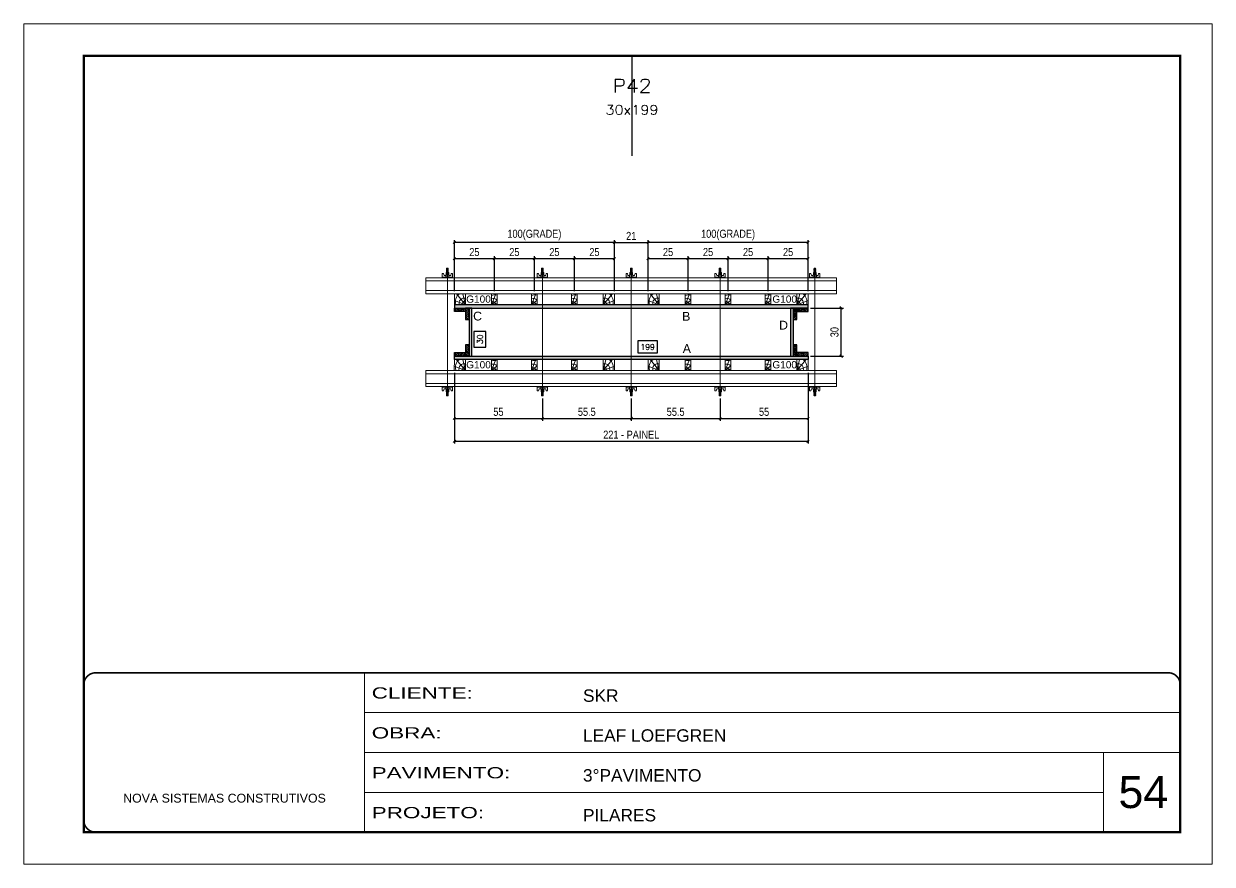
# Model space of a CAD drawing. Extents: x 14400 to 27878, y -21631 to 6985.
# Drawn here: x 15998 to 17483, y -8997 to -7947 of the extents above; entities that cross this region are included whole.
import ezdxf
from ezdxf.enums import TextEntityAlignment as Align

# ---------------------------------------------------------------- set-up
doc = ezdxf.new("R2010")
doc.units = 0
for name, pattern in [('CONTINUO', [0]), ('DASHED', [0.75, 0.5, -0.25]), ('HIDDEN', [0.375, 0.25, -0.125])]:
    doc.linetypes.add(name, pattern=pattern)
for name, color, linetype, lineweight in [('CARIMBO', 255, 'Continuous', 9), ('Folhas', 255, 'Continuous', 9), ('Hachura', 251, 'Continuous', 9), ('Madeira', 126, 'Continuous', 18), ('Perfil Metálico', 224, 'Continuous', 18), ('SARRAFO DE PRESSAO', 251, 'DASHED', 9), ('Texto Seção', 7, 'Continuous', 15)]:
    doc.layers.add(name, color=color, linetype=linetype, lineweight=lineweight)
for name, color, linetype in [('CHAPA', 1, 'Continuous'), ('COTA', 241, 'Continuous'), ('SARRAFO', 251, 'Continuous'), ('Texto de Titulo', 7, 'Continuous'), ('Texto Qtd Sarr', 242, 'Continuous'), ('TEXTO_GERAL', 7, 'Continuous')]:
    doc.layers.add(name, color=color, linetype=linetype)
doc.styles.add('ARIAL', font='arial.ttf')
doc.styles.add('COTA TECNICA 2X', font='techl___.ttf', dxfattribs={"height": 10})
doc.styles.add('ROMANS', font='romans.shx')
doc.styles.add('SANSSERIF', font='sas_____.pfb')
doc.styles.add('Tecnologia', font='')
doc.styles.get('Tecnologia').set_extended_font_data('Forgotten Futurist')
doc.dimstyles.new('SECAO PILAR', dxfattribs={"dimtxt": 10, "dimasz": 3, "dimexe": 3, "dimexo": 3, "dimgap": 3, "dimtad": 1, "dimdec": 1, "dimlfac": 0.5, "dimzin": 12, "dimdsep": 46, "dimtxsty": 'COTA TECNICA 2X', "dimblk1": 'OBLIQUE', "dimblk2": 'OBLIQUE', "dimsah": 1, "dimcen": 0.9, "dimclrd": 256, "dimclre": 256, "dimclrt": 256, "dimadec": 1, "dimazin": 3, "dimtfac": 1, "dimtdec": 1, "dimtmove": 0, "dimatfit": 3, "dimfxl": 1, "dimtolj": 1, "dimtzin": 12, "dimarcsym": 0})
doc.dimstyles.new('SECÇÃO 2', dxfattribs={"dimtxt": 7, "dimasz": 6, "dimexe": 0.18, "dimexo": 2, "dimgap": -4, "dimtad": 3, "dimdec": 1, "dimlfac": 0.5, "dimzin": 12, "dimdsep": 46, "dimtxsty": 'ROMANS', "dimblk": 'ARCHTICK', "dimcen": 0.09, "dimse1": 1, "dimse2": 1, "dimsd1": 1, "dimsd2": 1, "dimclrd": 180, "dimclre": 5, "dimclrt": 1, "dimadec": 0, "dimazin": 3, "dimtfac": 1, "dimtdec": 1, "dimtofl": 0, "dimtmove": 0, "dimatfit": 3, "dimldrblk": 'ARCHTICK', "dimfxl": 1, "dimtolj": 1, "dimtzin": 0, "dimarcsym": 0})

# ---------------------------------------------------------------- blocks, each defined once
blk = doc.blocks.new('9999999999')
at = {"color": 30, "linetype": 'CONTINUO'}
for p, q in [((98564.6, 34230.2), (98564.6, 34429.4)), ((98564.6, 34379.6), (99584, 34379.6)), ((98564.6, 34329.8), (99488, 34329.8)), ((99584, 34329.8), (99488, 34329.8)), ((99488, 34329.8), (99488, 34230.2)), ((98564.6, 34280), (99488, 34280))]:
    blk.add_line(p, q, dxfattribs=at)
at = {"color": 30, "linetype": 'CONTINUO', "const_width": 2}
blk.add_lwpolyline([(99584, 34230.2), (99584, 34414.4, 0.414214), (99569, 34429.4), (98229, 34429.4, 0.414214), (98214, 34414.4), (98214, 34245.2, 0.414214), (98229, 34230.2), (99584, 34230.2)], format="xyb", dxfattribs=at)
at = {"layer": 'Folhas'}
blk.add_lwpolyline([(98139, 34190.2), (99624, 34190.2), (99624, 35240.2), (98139, 35240.2)], close=True, dxfattribs=at)
at = {"layer": 'Folhas', "color": 30, "const_width": 3}
blk.add_lwpolyline([(98214, 34230.2), (99584, 34230.2), (99584, 35200.2), (98214, 35200.2)], close=True, dxfattribs=at)
at = {"color": 7, "linetype": 'Continuous', "ltscale": 5, "style": 'ARIAL'}
for s, height, p in [('SKR', 15.48, (98837.7, 34393.1)), ('LEAF LOEFGREN', 15.483, (98837.7, 34343.3)), ('3°PAVIMENTO', 15.483, (98837.7, 34293.5)), ('NOVA SISTEMAS CONSTRUTIVOS', 11.059, (98263.2, 34267.2)), ('PILARES', 15.48, (98837.7, 34243.7))]:
    blk.add_text(s, height=height, dxfattribs=at).set_placement(p)
at = {"layer": 'Folhas', "color": 7, "style": 'Tecnologia', "width": 1.5}
for s, p in [('CLIENTE:', (98573.7, 34397.2)), ('OBRA:', (98573.7, 34347.3)), ('PAVIMENTO:', (98573.7, 34297.5)), ('PROJETO:', (98573.7, 34247.7))]:
    blk.add_text(s, height=14, dxfattribs=at).set_placement(p)
blk = doc.blocks.new('*D2137')
at = {"layer": 'COTA', "color": 180, "lineweight": -2, "transparency": 16777216}
for p, q in [((16575.9, -8331.3), (16560.9, -8331.3)), ((16560.9, -8331.3), (16560.9, -8350.6)), ((16575.9, -8350.6), (16575.9, -8331.3)), ((16560.9, -8350.6), (16575.9, -8350.6))]:
    blk.add_line(p, q, dxfattribs=at)
at = {"layer": 'Defpoints', "color": 0, "transparency": 16777216}
for p in [(16575.8, -8302), (16575.8, -8362), (16579.9, -8362)]:
    blk.add_point(p, dxfattribs=at)
at = {"layer": 'COTA', "color": 1, "transparency": 16777216, "insert": (16568.4, -8340.9), "char_height": 7, "attachment_point": 5, "rotation": 90, "style": 'ROMANS'}
blk.add_mtext('\\A1;30', dxfattribs=at)
blk = doc.blocks.new('_ArchTick')
at = {"color": 0, "linetype": 'ByBlock', "const_width": 0.15}
blk.add_lwpolyline([(-0.5, -0.5), (0.5, 0.5)], dxfattribs=at)
blk = doc.blocks.new('*D2138')
at = {"layer": 'COTA', "color": 180, "lineweight": -2, "transparency": 16777216}
for p, q in [((16790.3, -8343), (16765.6, -8343)), ((16765.6, -8343), (16765.6, -8358)), ((16790.3, -8358), (16790.3, -8343)), ((16765.6, -8358), (16790.3, -8358))]:
    blk.add_line(p, q, dxfattribs=at)
at = {"layer": 'Defpoints', "color": 0, "transparency": 16777216}
for p in [(16558.5, -8362), (16956.5, -8362), (16956.5, -8362)]:
    blk.add_point(p, dxfattribs=at)
at = {"layer": 'COTA', "color": 1, "transparency": 16777216, "insert": (16778, -8350.5), "char_height": 7, "attachment_point": 5, "style": 'ROMANS'}
blk.add_mtext('\\A1;199', dxfattribs=at)
blk = doc.blocks.new('_Oblique')
at = {"color": 0, "linetype": 'ByBlock', "lineweight": -2}
blk.add_line((-0.5, -0.5), (0.5, 0.5), dxfattribs=at)
blk = doc.blocks.new('*D2139')
at = {"layer": 'COTA', "lineweight": -2, "transparency": 16777216}
for p, q in [((16536.5, -8383), (16536.5, -8471.2)), ((16978.5, -8383), (16978.5, -8471.2)), ((16536.5, -8468.2), (16978.5, -8468.2))]:
    blk.add_line(p, q, dxfattribs=at)
at = {"layer": 'Defpoints', "color": 0, "transparency": 16777216}
for p in [(16536.5, -8380), (16978.5, -8380), (16978.5, -8468.2)]:
    blk.add_point(p, dxfattribs=at)
at = {"layer": 'COTA', "lineweight": -2, "transparency": 16777216, "xscale": 3, "yscale": 3, "zscale": 3, "rotation": 180}
blk.add_blockref('_Oblique', (16536.5, -8468.2), dxfattribs=at)
at = {"layer": 'COTA', "lineweight": -2, "transparency": 16777216, "xscale": 3, "yscale": 3, "zscale": 3}
blk.add_blockref('_Oblique', (16978.5, -8468.2), dxfattribs=at)
at = {"layer": 'COTA', "transparency": 16777216, "insert": (16757.5, -8460.1), "char_height": 10, "attachment_point": 5, "style": 'COTA TECNICA 2X'}
blk.add_mtext('\\A1;221 - PAINEL', dxfattribs=at)
blk = doc.blocks.new('*D2140')
at = {"layer": 'COTA', "lineweight": -2, "transparency": 16777216}
for p, q in [((16536.5, -8383), (16536.5, -8442.7)), ((16646.5, -8414.8), (16646.5, -8442.7)), ((16536.5, -8439.7), (16646.5, -8439.7))]:
    blk.add_line(p, q, dxfattribs=at)
at = {"layer": 'Defpoints', "color": 0, "transparency": 16777216}
for p in [(16536.5, -8380), (16646.5, -8411.8), (16646.5, -8439.7)]:
    blk.add_point(p, dxfattribs=at)
at = {"layer": 'COTA', "lineweight": -2, "transparency": 16777216, "xscale": 3, "yscale": 3, "zscale": 3, "rotation": 180}
blk.add_blockref('_Oblique', (16536.5, -8439.7), dxfattribs=at)
at = {"layer": 'COTA', "lineweight": -2, "transparency": 16777216, "xscale": 3, "yscale": 3, "zscale": 3}
blk.add_blockref('_Oblique', (16646.5, -8439.7), dxfattribs=at)
at = {"layer": 'COTA', "transparency": 16777216, "insert": (16591.5, -8431.6), "char_height": 10, "attachment_point": 5, "style": 'COTA TECNICA 2X'}
blk.add_mtext('\\A1;55', dxfattribs=at)
blk = doc.blocks.new('*D2141')
at = {"layer": 'COTA', "lineweight": -2, "transparency": 16777216}
for p, q in [((16978.5, -8383), (16978.5, -8442.7)), ((16868.5, -8414.8), (16868.5, -8442.7)), ((16868.5, -8439.7), (16978.5, -8439.7))]:
    blk.add_line(p, q, dxfattribs=at)
at = {"layer": 'Defpoints', "color": 0, "transparency": 16777216}
for p in [(16978.5, -8380), (16868.5, -8411.8), (16978.5, -8439.7)]:
    blk.add_point(p, dxfattribs=at)
at = {"layer": 'COTA', "lineweight": -2, "transparency": 16777216, "xscale": 3, "yscale": 3, "zscale": 3, "rotation": 180}
blk.add_blockref('_Oblique', (16868.5, -8439.7), dxfattribs=at)
at = {"layer": 'COTA', "lineweight": -2, "transparency": 16777216, "xscale": 3, "yscale": 3, "zscale": 3}
blk.add_blockref('_Oblique', (16978.5, -8439.7), dxfattribs=at)
at = {"layer": 'COTA', "transparency": 16777216, "insert": (16923.5, -8431.6), "char_height": 10, "attachment_point": 5, "style": 'COTA TECNICA 2X'}
blk.add_mtext('\\A1;55', dxfattribs=at)
blk = doc.blocks.new('C')
at = {"layer": 'Hachura', "color": 0}
for p, q in [((0, 3.22), (0, -3.22)), ((0.45, 3.22), (0, 3.22)), ((0.46, 3.16), (0, 3.16)), ((0.46, 3.05), (0, 3.05)), ((0.46, 2.88), (0, 2.88)), ((0, 2.75), (0, -1.16)), ((0.46, 2.65), (0, 2.65)), ((0.46, 2.23), (0, 2.23)), ((0.46, 1.51), (0, 1.51)), ((0.39, 0.49), (0.17, 0.49)), ((0.45, -3.23), (0.45, 3.22)), ((0.45, 3.22), (2.58, 3.22)), ((1.74, 0.97), (0.45, 0.97)), ((1.45, 0.1), (0.45, 0.1)), ((1.35, 1.94), (1.35, 0.96)), ((2.58, 2.39), (1.47, 2.09)), ((1.74, -0.97), (1.74, 0.97)), ((1.74, 0.97), (1.74, 0.84)), ((1.74, 0.97), (1.74, 0.84)), ((1.74, 0.84), (3.35, 0.84)), ((3.35, 0.45), (1.74, 0.45)), ((2.58, 3.22), (2.58, 2.39)), ((3.32, 0.84), (3.32, -0.84)), ((3.35, 0.84), (3.35, -0.84)), ((3.68, 0.45), (3.35, 0.45)), ((3.84, -0.52), (3.35, 0.45)), ((3.35, 0.06), (3.67, -0.57)), ((3.68, 0.45), (4.16, -0.52)), ((3.72, 0.5), (4.25, -0.57)), ((4.37, -0.55), (3.83, 0.53)), ((4.15, 0.45), (3.93, 0.45)), ((4.42, -0.52), (3.93, 0.45)), ((4.15, 0.45), (4.26, 0.45)), ((4.26, 0.45), (4.74, -0.52)), ((4.3, 0.5), (4.83, -0.57)), ((4.95, -0.55), (4.41, 0.53)), ((4.51, 0.45), (4.84, 0.45)), ((5, -0.52), (4.51, 0.45)), ((4.84, 0.45), (5.32, -0.52)), ((4.88, 0.5), (5.41, -0.57)), ((5.53, -0.55), (4.99, 0.53)), ((5.58, -0.52), (5.09, 0.45)), ((5.42, 0.45), (5.09, 0.45)), ((5.58, -0.52), (5.09, 0.45)), ((5.42, 0.45), (5.74, -0.19)), ((5.46, 0.5), (5.74, -0.07)), ((5.74, 0.19), (5.57, 0.53)), ((5.74, 0.32), (5.68, 0.45)), ((5.68, 0.45), (5.74, 0.45)), ((5.74, 0.45), (5.9, 0.29)), ((5.74, 0.45), (5.74, -0.52)), ((5.9, -0.36), (5.9, 0.29)), ((0.45, 0), (0, 0)), ((0.46, -1.52), (0, -1.52)), ((0.46, -2.23), (0, -2.23)), ((0.46, -2.65), (0, -2.65)), ((0.46, -2.88), (0, -2.88)), ((0.46, -3.05), (0, -3.05)), ((0.46, -3.16), (0, -3.16)), ((0, -3.22), (2.57, -3.22)), ((0.08, -0.48), (0.29, -0.48)), ((0.29, -0.48), (0.4, -0.48)), ((0.45, 0), (0.45, -0.97)), ((0.45, -0.16), (1.45, -0.16)), ((0.45, -0.65), (0.45, -0.32)), ((0.45, -3.23), (0.45, -0.65)), ((0.45, -0.97), (1.74, -0.97)), ((1.35, -1.94), (1.35, -0.97)), ((2.58, -2.39), (1.47, -2.1)), ((3.35, -0.32), (1.74, -0.32)), ((3.35, -0.84), (1.74, -0.84)), ((2.58, -3.23), (2.58, -2.39)), ((3.35, -0.07), (3.58, -0.52)), ((3.35, -0.52), (3.58, -0.52)), ((3.84, -0.52), (4.16, -0.52)), ((4.42, -0.52), (4.74, -0.52)), ((4.63, -0.52), (4.74, -0.52)), ((5, -0.52), (5.32, -0.52)), ((5.58, -0.52), (5.74, -0.52)), ((5.74, -0.52), (5.9, -0.36)), ((5.74, -0.52), (5.74, -0.52))]:
    blk.add_line(p, q, dxfattribs=at)
for centre, radius, start, end in [((1.52, 1.94), 0.161, 104.74356, 180), ((1.44, -0.03), 0.129, 272.69497, 87.30503), ((3.81, 0.39), 0.143, 25.56881, 154.43119), ((4.39, 0.39), 0.143, 25.56881, 154.43119), ((4.97, 0.39), 0.143, 25.56881, 154.43119), ((5.55, 0.39), 0.143, 25.56881, 154.43119), ((0.17, -0.37), 0.174, 221.74404, 317.85924), ((1.52, -1.94), 0.161, 180, 255.25644), ((3.71, -0.4), 0.174, 222.14076, 318.25596), ((4.29, -0.4), 0.174, 222.14076, 318.25596), ((4.87, -0.4), 0.174, 222.14076, 318.25596), ((5.45, -0.4), 0.174, 222.14076, 318.25596), ((5.61, -0.4), 0.174, 317.85924, 318.25596)]:
    blk.add_arc(centre, radius, start, end, dxfattribs=at)
blk = doc.blocks.new('*D2142')
at = {"layer": 'COTA', "lineweight": -2, "transparency": 16777216}
for p, q in [((16757.5, -8414.8), (16757.5, -8442.7)), ((16868.5, -8414.8), (16868.5, -8442.7)), ((16757.5, -8439.7), (16868.5, -8439.7))]:
    blk.add_line(p, q, dxfattribs=at)
at = {"layer": 'Defpoints', "color": 0, "transparency": 16777216}
for p in [(16757.5, -8411.8), (16868.5, -8411.8), (16868.5, -8439.7)]:
    blk.add_point(p, dxfattribs=at)
at = {"layer": 'COTA', "lineweight": -2, "transparency": 16777216, "xscale": 3, "yscale": 3, "zscale": 3, "rotation": 180}
blk.add_blockref('_Oblique', (16757.5, -8439.7), dxfattribs=at)
at = {"layer": 'COTA', "lineweight": -2, "transparency": 16777216, "xscale": 3, "yscale": 3, "zscale": 3}
blk.add_blockref('_Oblique', (16868.5, -8439.7), dxfattribs=at)
at = {"layer": 'COTA', "transparency": 16777216, "insert": (16813, -8431.6), "char_height": 10, "attachment_point": 5, "style": 'COTA TECNICA 2X'}
blk.add_mtext('\\A1;55.5', dxfattribs=at)
blk = doc.blocks.new('*D2143')
at = {"layer": 'COTA', "lineweight": -2, "transparency": 16777216}
for p, q in [((16981.5, -8302), (17022.8, -8302)), ((17019.8, -8362), (17019.8, -8302)), ((16981.5, -8362), (17022.8, -8362))]:
    blk.add_line(p, q, dxfattribs=at)
at = {"layer": 'Defpoints', "color": 0, "transparency": 16777216}
for p in [(16978.5, -8302), (17019.8, -8302), (16978.5, -8362)]:
    blk.add_point(p, dxfattribs=at)
at = {"layer": 'COTA', "lineweight": -2, "transparency": 16777216, "xscale": 3, "yscale": 3, "zscale": 3}
for p, rotation in [((17019.8, -8302), 90), ((17019.8, -8362), 270)]:
    blk.add_blockref('_Oblique', p, dxfattribs=dict(at, rotation=rotation))
at = {"layer": 'COTA', "transparency": 16777216, "insert": (17011.5, -8332), "char_height": 10, "attachment_point": 5, "rotation": 90, "style": 'COTA TECNICA 2X'}
blk.add_mtext('\\A1;30', dxfattribs=at)
blk = doc.blocks.new('*D2144')
at = {"layer": 'COTA', "lineweight": -2, "transparency": 16777216}
for p, q in [((16646.5, -8414.8), (16646.5, -8442.7)), ((16757.5, -8414.8), (16757.5, -8442.7)), ((16646.5, -8439.7), (16757.5, -8439.7))]:
    blk.add_line(p, q, dxfattribs=at)
at = {"layer": 'Defpoints', "color": 0, "transparency": 16777216}
for p in [(16646.5, -8411.8), (16757.5, -8411.8), (16757.5, -8439.7)]:
    blk.add_point(p, dxfattribs=at)
at = {"layer": 'COTA', "lineweight": -2, "transparency": 16777216, "xscale": 3, "yscale": 3, "zscale": 3, "rotation": 180}
blk.add_blockref('_Oblique', (16646.5, -8439.7), dxfattribs=at)
at = {"layer": 'COTA', "lineweight": -2, "transparency": 16777216, "xscale": 3, "yscale": 3, "zscale": 3}
blk.add_blockref('_Oblique', (16757.5, -8439.7), dxfattribs=at)
at = {"layer": 'COTA', "transparency": 16777216, "insert": (16702, -8431.6), "char_height": 10, "attachment_point": 5, "style": 'COTA TECNICA 2X'}
blk.add_mtext('\\A1;55.5', dxfattribs=at)
blk = doc.blocks.new('PONTALETE')
at = {"layer": 'Madeira'}
for q in [(2.71, 7), (7, 5.76), (7, 1.74)]:
    blk.add_line((0, 0), q, dxfattribs=at)
blk.add_lwpolyline([(0, 0), (7, 0), (7, 7), (0, 7)], close=True, dxfattribs=at)
for centre, radius, start, end in [((2.04, 0.06), 6.23, 37.28179, 109.09128), ((1.09, 0.9), 3.19, 343.60304, 109.98471), ((-0.21, -0.78), 3.09, 14.63219, 86.0383)]:
    blk.add_arc(centre, radius, start, end, dxfattribs=at)
blk = doc.blocks.new('MEIO PONTALETE')
at = {"layer": 'Madeira'}
for q in [(2.71, 7), (3.5, 2.88), (3.5, 0.87)]:
    blk.add_line((0, 0), q, dxfattribs=at)
blk.add_lwpolyline([(0, 0), (3.5, 0), (3.5, 7), (0, 7)], close=True, dxfattribs=at)
for centre, radius, start, end in [((2.04, 0.06), 6.23, 76.44987, 109.09128), ((1.09, 0.9), 3.19, 40.90626, 109.98471), ((-0.21, -0.78), 3.09, 14.63219, 86.0383)]:
    blk.add_arc(centre, radius, start, end, dxfattribs=at)
blk = doc.blocks.new('*D2145')
at = {"layer": 'COTA', "lineweight": -2, "transparency": 16777216}
for p, q in [((16778.5, -8281), (16778.5, -8237.1)), ((16778.5, -8240.1), (16828.5, -8240.1)), ((16828.5, -8281), (16828.5, -8237.1))]:
    blk.add_line(p, q, dxfattribs=at)
at = {"layer": 'Defpoints', "color": 0, "transparency": 16777216}
for p in [(16828.5, -8240.1), (16778.5, -8284), (16828.5, -8284)]:
    blk.add_point(p, dxfattribs=at)
at = {"layer": 'COTA', "lineweight": -2, "transparency": 16777216, "xscale": 3, "yscale": 3, "zscale": 3, "rotation": 180}
blk.add_blockref('_Oblique', (16778.5, -8240.1), dxfattribs=at)
at = {"layer": 'COTA', "lineweight": -2, "transparency": 16777216, "xscale": 3, "yscale": 3, "zscale": 3}
blk.add_blockref('_Oblique', (16828.5, -8240.1), dxfattribs=at)
at = {"layer": 'COTA', "transparency": 16777216, "insert": (16803.5, -8232), "char_height": 10, "attachment_point": 5, "style": 'COTA TECNICA 2X'}
blk.add_mtext('\\A1;25', dxfattribs=at)
blk = doc.blocks.new('*D2146')
at = {"layer": 'COTA', "lineweight": -2, "transparency": 16777216}
for p, q in [((16778.5, -8281), (16778.5, -8216.9)), ((16978.5, -8219.9), (16778.5, -8219.9)), ((16978.5, -8281), (16978.5, -8216.9))]:
    blk.add_line(p, q, dxfattribs=at)
at = {"layer": 'Defpoints', "color": 0, "transparency": 16777216}
for p in [(16778.5, -8219.9), (16778.5, -8284), (16978.5, -8284)]:
    blk.add_point(p, dxfattribs=at)
at = {"layer": 'COTA', "lineweight": -2, "transparency": 16777216, "xscale": 3, "yscale": 3, "zscale": 3, "rotation": 180}
blk.add_blockref('_Oblique', (16778.5, -8219.9), dxfattribs=at)
at = {"layer": 'COTA', "lineweight": -2, "transparency": 16777216, "xscale": 3, "yscale": 3, "zscale": 3}
blk.add_blockref('_Oblique', (16978.5, -8219.9), dxfattribs=at)
at = {"layer": 'COTA', "transparency": 16777216, "insert": (16878.5, -8210.6), "char_height": 10, "attachment_point": 5, "style": 'COTA TECNICA 2X'}
blk.add_mtext('\\A1;100(GRADE)', dxfattribs=at)
blk = doc.blocks.new('*D2147')
at = {"layer": 'COTA', "lineweight": -2, "transparency": 16777216}
for p, q in [((16828.5, -8281), (16828.5, -8237.1)), ((16828.5, -8240.1), (16878.5, -8240.1)), ((16878.5, -8281), (16878.5, -8237.1))]:
    blk.add_line(p, q, dxfattribs=at)
at = {"layer": 'Defpoints', "color": 0, "transparency": 16777216}
for p in [(16878.5, -8240.1), (16828.5, -8284), (16878.5, -8284)]:
    blk.add_point(p, dxfattribs=at)
at = {"layer": 'COTA', "lineweight": -2, "transparency": 16777216, "xscale": 3, "yscale": 3, "zscale": 3, "rotation": 180}
blk.add_blockref('_Oblique', (16828.5, -8240.1), dxfattribs=at)
at = {"layer": 'COTA', "lineweight": -2, "transparency": 16777216, "xscale": 3, "yscale": 3, "zscale": 3}
blk.add_blockref('_Oblique', (16878.5, -8240.1), dxfattribs=at)
at = {"layer": 'COTA', "transparency": 16777216, "insert": (16853.5, -8232), "char_height": 10, "attachment_point": 5, "style": 'COTA TECNICA 2X'}
blk.add_mtext('\\A1;25', dxfattribs=at)
blk = doc.blocks.new('*D2148')
at = {"layer": 'COTA', "lineweight": -2, "transparency": 16777216}
for p, q in [((16878.5, -8281), (16878.5, -8237.1)), ((16878.5, -8240.1), (16928.5, -8240.1)), ((16928.5, -8281), (16928.5, -8237.1))]:
    blk.add_line(p, q, dxfattribs=at)
at = {"layer": 'Defpoints', "color": 0, "transparency": 16777216}
for p in [(16928.5, -8240.1), (16878.5, -8284), (16928.5, -8284)]:
    blk.add_point(p, dxfattribs=at)
at = {"layer": 'COTA', "lineweight": -2, "transparency": 16777216, "xscale": 3, "yscale": 3, "zscale": 3, "rotation": 180}
blk.add_blockref('_Oblique', (16878.5, -8240.1), dxfattribs=at)
at = {"layer": 'COTA', "lineweight": -2, "transparency": 16777216, "xscale": 3, "yscale": 3, "zscale": 3}
blk.add_blockref('_Oblique', (16928.5, -8240.1), dxfattribs=at)
at = {"layer": 'COTA', "transparency": 16777216, "insert": (16903.5, -8232), "char_height": 10, "attachment_point": 5, "style": 'COTA TECNICA 2X'}
blk.add_mtext('\\A1;25', dxfattribs=at)
blk = doc.blocks.new('*D2149')
at = {"layer": 'COTA', "lineweight": -2, "transparency": 16777216}
for p, q in [((16928.5, -8281), (16928.5, -8237.1)), ((16928.5, -8240.1), (16978.5, -8240.1)), ((16978.5, -8281), (16978.5, -8237.1))]:
    blk.add_line(p, q, dxfattribs=at)
at = {"layer": 'Defpoints', "color": 0, "transparency": 16777216}
for p in [(16978.5, -8240.1), (16928.5, -8284), (16978.5, -8284)]:
    blk.add_point(p, dxfattribs=at)
at = {"layer": 'COTA', "lineweight": -2, "transparency": 16777216, "xscale": 3, "yscale": 3, "zscale": 3, "rotation": 180}
blk.add_blockref('_Oblique', (16928.5, -8240.1), dxfattribs=at)
at = {"layer": 'COTA', "lineweight": -2, "transparency": 16777216, "xscale": 3, "yscale": 3, "zscale": 3}
blk.add_blockref('_Oblique', (16978.5, -8240.1), dxfattribs=at)
at = {"layer": 'COTA', "transparency": 16777216, "insert": (16953.5, -8232), "char_height": 10, "attachment_point": 5, "style": 'COTA TECNICA 2X'}
blk.add_mtext('\\A1;25', dxfattribs=at)
blk = doc.blocks.new('*D2150')
at = {"layer": 'COTA', "lineweight": -2, "transparency": 16777216}
for p, q in [((16536.5, -8281), (16536.5, -8237.1)), ((16536.5, -8240.1), (16586.5, -8240.1)), ((16586.5, -8281), (16586.5, -8237.1))]:
    blk.add_line(p, q, dxfattribs=at)
at = {"layer": 'Defpoints', "color": 0, "transparency": 16777216}
for p in [(16586.5, -8240.1), (16536.5, -8284), (16586.5, -8284)]:
    blk.add_point(p, dxfattribs=at)
at = {"layer": 'COTA', "lineweight": -2, "transparency": 16777216, "xscale": 3, "yscale": 3, "zscale": 3, "rotation": 180}
blk.add_blockref('_Oblique', (16536.5, -8240.1), dxfattribs=at)
at = {"layer": 'COTA', "lineweight": -2, "transparency": 16777216, "xscale": 3, "yscale": 3, "zscale": 3}
blk.add_blockref('_Oblique', (16586.5, -8240.1), dxfattribs=at)
at = {"layer": 'COTA', "transparency": 16777216, "insert": (16561.5, -8232), "char_height": 10, "attachment_point": 5, "style": 'COTA TECNICA 2X'}
blk.add_mtext('\\A1;25', dxfattribs=at)
blk = doc.blocks.new('*D2151')
at = {"layer": 'COTA', "lineweight": -2, "transparency": 16777216}
for p, q in [((16536.5, -8281), (16536.5, -8216.9)), ((16736.5, -8219.9), (16536.5, -8219.9)), ((16736.5, -8281), (16736.5, -8216.9))]:
    blk.add_line(p, q, dxfattribs=at)
at = {"layer": 'Defpoints', "color": 0, "transparency": 16777216}
for p in [(16536.5, -8219.9), (16536.5, -8284), (16736.5, -8284)]:
    blk.add_point(p, dxfattribs=at)
at = {"layer": 'COTA', "lineweight": -2, "transparency": 16777216, "xscale": 3, "yscale": 3, "zscale": 3, "rotation": 180}
blk.add_blockref('_Oblique', (16536.5, -8219.9), dxfattribs=at)
at = {"layer": 'COTA', "lineweight": -2, "transparency": 16777216, "xscale": 3, "yscale": 3, "zscale": 3}
blk.add_blockref('_Oblique', (16736.5, -8219.9), dxfattribs=at)
at = {"layer": 'COTA', "transparency": 16777216, "insert": (16636.5, -8210.6), "char_height": 10, "attachment_point": 5, "style": 'COTA TECNICA 2X'}
blk.add_mtext('\\A1;100(GRADE)', dxfattribs=at)
blk = doc.blocks.new('*D2152')
at = {"layer": 'COTA', "lineweight": -2, "transparency": 16777216}
for p, q in [((16586.5, -8281), (16586.5, -8237.1)), ((16586.5, -8240.1), (16636.5, -8240.1)), ((16636.5, -8281), (16636.5, -8237.1))]:
    blk.add_line(p, q, dxfattribs=at)
at = {"layer": 'Defpoints', "color": 0, "transparency": 16777216}
for p in [(16636.5, -8240.1), (16586.5, -8284), (16636.5, -8284)]:
    blk.add_point(p, dxfattribs=at)
at = {"layer": 'COTA', "lineweight": -2, "transparency": 16777216, "xscale": 3, "yscale": 3, "zscale": 3, "rotation": 180}
blk.add_blockref('_Oblique', (16586.5, -8240.1), dxfattribs=at)
at = {"layer": 'COTA', "lineweight": -2, "transparency": 16777216, "xscale": 3, "yscale": 3, "zscale": 3}
blk.add_blockref('_Oblique', (16636.5, -8240.1), dxfattribs=at)
at = {"layer": 'COTA', "transparency": 16777216, "insert": (16611.5, -8232), "char_height": 10, "attachment_point": 5, "style": 'COTA TECNICA 2X'}
blk.add_mtext('\\A1;25', dxfattribs=at)
blk = doc.blocks.new('*D2153')
at = {"layer": 'COTA', "lineweight": -2, "transparency": 16777216}
for p, q in [((16636.5, -8281), (16636.5, -8237.1)), ((16636.5, -8240.1), (16686.5, -8240.1)), ((16686.5, -8281), (16686.5, -8237.1))]:
    blk.add_line(p, q, dxfattribs=at)
at = {"layer": 'Defpoints', "color": 0, "transparency": 16777216}
for p in [(16686.5, -8240.1), (16636.5, -8284), (16686.5, -8284)]:
    blk.add_point(p, dxfattribs=at)
at = {"layer": 'COTA', "lineweight": -2, "transparency": 16777216, "xscale": 3, "yscale": 3, "zscale": 3, "rotation": 180}
blk.add_blockref('_Oblique', (16636.5, -8240.1), dxfattribs=at)
at = {"layer": 'COTA', "lineweight": -2, "transparency": 16777216, "xscale": 3, "yscale": 3, "zscale": 3}
blk.add_blockref('_Oblique', (16686.5, -8240.1), dxfattribs=at)
at = {"layer": 'COTA', "transparency": 16777216, "insert": (16661.5, -8232), "char_height": 10, "attachment_point": 5, "style": 'COTA TECNICA 2X'}
blk.add_mtext('\\A1;25', dxfattribs=at)
blk = doc.blocks.new('*D2154')
at = {"layer": 'COTA', "lineweight": -2, "transparency": 16777216}
for p, q in [((16686.5, -8281), (16686.5, -8237.1)), ((16686.5, -8240.1), (16736.5, -8240.1)), ((16736.5, -8281), (16736.5, -8237.1))]:
    blk.add_line(p, q, dxfattribs=at)
at = {"layer": 'Defpoints', "color": 0, "transparency": 16777216}
for p in [(16736.5, -8240.1), (16686.5, -8284), (16736.5, -8284)]:
    blk.add_point(p, dxfattribs=at)
at = {"layer": 'COTA', "lineweight": -2, "transparency": 16777216, "xscale": 3, "yscale": 3, "zscale": 3, "rotation": 180}
blk.add_blockref('_Oblique', (16686.5, -8240.1), dxfattribs=at)
at = {"layer": 'COTA', "lineweight": -2, "transparency": 16777216, "xscale": 3, "yscale": 3, "zscale": 3}
blk.add_blockref('_Oblique', (16736.5, -8240.1), dxfattribs=at)
at = {"layer": 'COTA', "transparency": 16777216, "insert": (16711.5, -8232), "char_height": 10, "attachment_point": 5, "style": 'COTA TECNICA 2X'}
blk.add_mtext('\\A1;25', dxfattribs=at)
blk = doc.blocks.new('*D2155')
at = {"layer": 'COTA', "lineweight": -2, "transparency": 16777216}
for p, q in [((16736.5, -8281), (16736.5, -8216.9)), ((16736.5, -8219.9), (16778.5, -8219.9)), ((16778.5, -8281), (16778.5, -8216.9))]:
    blk.add_line(p, q, dxfattribs=at)
at = {"layer": 'Defpoints', "color": 0, "transparency": 16777216}
for p in [(16778.5, -8219.9), (16736.5, -8284), (16778.5, -8284)]:
    blk.add_point(p, dxfattribs=at)
at = {"layer": 'COTA', "lineweight": -2, "transparency": 16777216, "xscale": 3, "yscale": 3, "zscale": 3, "rotation": 180}
blk.add_blockref('_Oblique', (16736.5, -8219.9), dxfattribs=at)
at = {"layer": 'COTA', "lineweight": -2, "transparency": 16777216, "xscale": 3, "yscale": 3, "zscale": 3}
blk.add_blockref('_Oblique', (16778.5, -8219.9), dxfattribs=at)
at = {"layer": 'COTA', "transparency": 16777216, "insert": (16757.5, -8211.8), "char_height": 10, "attachment_point": 5, "style": 'COTA TECNICA 2X'}
blk.add_mtext('\\A1;21', dxfattribs=at)
blk = doc.blocks.new('titulo1')
at = {"layer": 'Defpoints', "color": 252, "linetype": 'HIDDEN', "ltscale": 2}
blk.add_line((0, 0), (0, 125), dxfattribs=at)
at = {"layer": 'Defpoints', "style": 'ROMANS', "oblique": 15}
blk.add_attdef('FOLHA', text='', height=10, dxfattribs=at).set_placement((0, 15.6), align=Align.MIDDLE_CENTER)
at = {"layer": 'Texto Qtd Sarr', "color": 3, "style": 'ROMANS', "oblique": 15}
for tag, height, p in [('TITULO', 17, (0, 71.4)), ('SEÇÃO', 12, (0, 41.5))]:
    blk.add_attdef(tag, text='', height=height, dxfattribs=at).set_placement(p, align=Align.MIDDLE_CENTER)

msp = doc.modelspace()

# ---------------------------------------------------------------- hatches: boundary and pattern name
at = {"layer": 'Hachura'}
h = msp.add_hatch(color=256, dxfattribs=at)
h.dxf.hatch_style = 1
h.paths.add_polyline_path([(16978.47, -8302), (16978.47, -8298), (16536.47, -8298), (16536.47, -8302)])
h = msp.add_hatch(dxfattribs=at)
h.set_pattern_fill('ANSI31', color=256, scale=0.5, angle=180, style=0)
h.set_pattern_definition([(225, (7412.515, -31197.8093), (1.12253202, -1.12253202), [])])
h.paths.add_polyline_path([(16550.47, -8306.4), (16550.47, -8302), (16536.47, -8302), (16536.47, -8306.4)])
h = msp.add_hatch(dxfattribs=at)
h.set_pattern_fill('ANSI31', color=256, scale=0.5, angle=270, style=0)
h.set_pattern_definition([(315, (39446.275, -17804.953), (1.12253202, 1.12253202), [])])
h.paths.add_polyline_path([(16554.87, -8316), (16550.47, -8316), (16550.47, -8302), (16554.87, -8302)])
h = msp.add_hatch(color=256, dxfattribs=at)
h.dxf.hatch_style = 1
h.paths.add_polyline_path([(16554.87, -8362), (16558.47, -8362), (16558.47, -8302), (16554.87, -8302)])
h = msp.add_hatch(color=256, dxfattribs=at)
h.dxf.hatch_style = 1
h.paths.add_polyline_path([(16956.47, -8362), (16960.07, -8362), (16960.07, -8302), (16956.47, -8302)])
h = msp.add_hatch(dxfattribs=at)
h.set_pattern_fill('ANSI31', color=256, scale=0.5, angle=270, style=0)
h.set_pattern_definition([(315, (39855.875, -17804.953), (1.12253202, 1.12253202), [])])
h.paths.add_polyline_path([(16964.47, -8316), (16960.07, -8316), (16960.07, -8302), (16964.47, -8302)])
h = msp.add_hatch(dxfattribs=at)
h.set_pattern_fill('ANSI31', color=256, scale=0.5, angle=180, style=0)
h.set_pattern_definition([(225, (7840.515, -31231.4093), (1.12253202, -1.12253202), [])])
h.paths.add_polyline_path([(16978.47, -8302), (16978.47, -8306.4), (16964.47, -8306.4), (16964.47, -8302)])
h = msp.add_hatch(dxfattribs=at)
h.set_pattern_fill('ANSI31', color=256, scale=0.5, angle=180, style=0)
h.set_pattern_definition([(225, (7412.515, -31253.4093), (1.12253202, -1.12253202), [])])
h.paths.add_polyline_path([(16550.47, -8362), (16550.47, -8357.6), (16536.47, -8357.6), (16536.47, -8362)])
h = msp.add_hatch(dxfattribs=at)
h.set_pattern_fill('ANSI31', color=256, scale=0.5, angle=270, style=0)
h.set_pattern_definition([(315, (39446.275, -17850.953), (1.12253202, 1.12253202), [])])
h.paths.add_polyline_path([(16554.87, -8362), (16550.47, -8362), (16550.47, -8348), (16554.87, -8348)])
h = msp.add_hatch(dxfattribs=at)
h.set_pattern_fill('ANSI31', color=256, scale=0.5, angle=270, style=0)
h.set_pattern_definition([(315, (39855.875, -17850.953), (1.12253202, 1.12253202), [])])
h.paths.add_polyline_path([(16964.47, -8362), (16960.07, -8362), (16960.07, -8348), (16964.47, -8348)])
h = msp.add_hatch(dxfattribs=at)
h.set_pattern_fill('ANSI31', color=256, scale=0.5, angle=180, style=0)
h.set_pattern_definition([(225, (7475.515, -31253.4093), (1.12253202, -1.12253202), [])])
h.paths.add_polyline_path([(16964.47, -8362), (16964.47, -8357.6), (16978.47, -8357.6), (16978.47, -8362)])
h = msp.add_hatch(color=256, dxfattribs=at)
h.dxf.hatch_style = 1
h.paths.add_polyline_path([(16978.47, -8362), (16978.47, -8366), (16536.47, -8366), (16536.47, -8362)])

# ---------------------------------------------------------------- linework, layer by layer
at = {"layer": 'CHAPA'}
for points in [[(16978.47, -8302), (16978.47, -8298), (16536.47, -8298), (16536.47, -8302)], [(16554.87, -8362), (16558.47, -8362), (16558.47, -8302), (16554.87, -8302)], [(16956.47, -8362), (16960.07, -8362), (16960.07, -8302), (16956.47, -8302)], [(16978.47, -8362), (16978.47, -8366), (16536.47, -8366), (16536.47, -8362)]]:
    msp.add_lwpolyline(points, close=True, dxfattribs=at)
at = {"layer": 'Hachura'}
for p, q in [((16527.78, -8410.77), (16527.78, -8257.03)), ((16646.47, -8410.77), (16646.47, -8257.03)), ((16757.47, -8410.77), (16757.47, -8257.03)), ((16868.47, -8410.77), (16868.47, -8257.03)), ((16986.86, -8410.77), (16986.86, -8257.03))]:
    msp.add_line(p, q, dxfattribs=at)
at = {"layer": 'Madeira'}
for points in [[(16536.47, -8298), (16536.48, -8284), (16736.48, -8284), (16736.46, -8298)], [(16778.47, -8298), (16778.49, -8284), (16978.48, -8284), (16978.47, -8298)], [(16536.45, -8379.99), (16536.47, -8365.99), (16736.46, -8365.99), (16736.44, -8379.99)], [(16778.46, -8379.99), (16778.47, -8365.99), (16978.47, -8365.99), (16978.45, -8379.99)]]:
    msp.add_lwpolyline(points, close=True, dxfattribs=at)
at = {"layer": 'Perfil Metálico'}
for p, q in [((17014.18, -8268.06), (16500.75, -8268.06)), ((17014.18, -8280.06), (16500.75, -8280.06)), ((17014.18, -8384), (16500.75, -8384)), ((17014.18, -8396), (16500.75, -8396))]:
    msp.add_line(p, q, dxfattribs=at)
for points in [[(17014.18, -8284), (17014.18, -8264), (16500.75, -8264.06), (16500.75, -8284.06)], [(16500.75, -8380), (16500.75, -8400), (17014.18, -8399.94), (17014.18, -8379.94)]]:
    msp.add_lwpolyline(points, close=True, dxfattribs=at)
at = {"layer": 'SARRAFO'}
for points in [[(16536.47, -8302), (16550.47, -8302), (16550.47, -8306.4), (16536.47, -8306.4)], [(16536.47, -8302), (16550.47, -8302), (16550.47, -8306.4), (16536.47, -8306.4)], [(16550.47, -8302), (16550.47, -8316), (16554.87, -8316), (16554.87, -8302)], [(16550.47, -8302), (16550.47, -8316), (16554.87, -8316), (16554.87, -8302)], [(16960.07, -8302), (16960.07, -8316), (16964.47, -8316), (16964.47, -8302)], [(16960.07, -8302), (16960.07, -8316), (16964.47, -8316), (16964.47, -8302)], [(16964.47, -8306.4), (16978.47, -8306.4), (16978.47, -8302), (16964.47, -8302)], [(16964.47, -8306.4), (16978.47, -8306.4), (16978.47, -8302), (16964.47, -8302)], [(16536.47, -8357.6), (16550.47, -8357.6), (16550.47, -8362), (16536.47, -8362)], [(16536.47, -8357.6), (16550.47, -8357.6), (16550.47, -8362), (16536.47, -8362)], [(16550.47, -8348), (16550.47, -8362), (16554.87, -8362), (16554.87, -8348)], [(16550.47, -8348), (16550.47, -8362), (16554.87, -8362), (16554.87, -8348)], [(16960.07, -8348), (16960.07, -8362), (16964.47, -8362), (16964.47, -8348)], [(16960.07, -8348), (16960.07, -8362), (16964.47, -8362), (16964.47, -8348)], [(16978.47, -8357.6), (16964.47, -8357.6), (16964.47, -8362), (16978.47, -8362)], [(16978.47, -8357.6), (16964.47, -8357.6), (16964.47, -8362), (16978.47, -8362)]]:
    msp.add_lwpolyline(points, close=True, dxfattribs=at)

# ---------------------------------------------------------------- block references
at = {"layer": 'Hachura', "linetype": 'Continuous', "yscale": 2, "zscale": 2}
for p, xscale, rotation in [((16527.79, -8264.03), -2, 270), ((16646.46, -8264.03), 2, 90.00000000000001), ((16757.46, -8264.03), 2, 90.00000000000001), ((16868.46, -8264.03), 2, 90.00000000000001), ((16986.85, -8264.03), 2, 90.00000000000001), ((16527.78, -8399.97), 2, 270), ((16646.47, -8399.97), -2, 90), ((16757.47, -8399.97), -2, 90), ((16868.47, -8399.97), -2, 90), ((16986.86, -8399.97), -2, 90)]:
    msp.add_blockref('C', p, dxfattribs=dict(at, xscale=xscale, rotation=rotation))
at = {"layer": 'Madeira'}
for name, p, xscale, yscale, zscale, rotation in [('PONTALETE', (16550.47, -8298), 2, 2, 2, 89.93708930310329), ('MEIO PONTALETE', (16582.97, -8298), 1.999999997962732, 1.999999997962732, 1.999999997962732, 359.9370893031033), ('MEIO PONTALETE', (16632.97, -8298), 1.999999997962732, 1.999999997962732, 1.999999997962732, 359.9370893031033), ('MEIO PONTALETE', (16682.97, -8298), 1.999999997962732, 1.999999997962732, 1.999999997962732, 359.9370893031033), ('PONTALETE', (16722.46, -8297.99), -2, 2, 2, 269.9370893031033), ('PONTALETE', (16792.47, -8298), 2, 2, 2, 89.93708930310329), ('MEIO PONTALETE', (16824.97, -8298), 1.999999997962732, 1.999999997962732, 1.999999997962732, 359.9370893031033), ('MEIO PONTALETE', (16874.97, -8298), 1.999999997962732, 1.999999997962732, 1.999999997962732, 359.9370893031033), ('MEIO PONTALETE', (16924.97, -8298), 1.999999997962732, 1.999999997962732, 1.999999997962732, 359.9370893031033), ('PONTALETE', (16964.47, -8297.99), -2, 2, 2, 269.9370893031033), ('PONTALETE', (16550.45, -8379.99), 2, 2, 2, 89.93708930310329), ('MEIO PONTALETE', (16582.95, -8379.98), 1.999999997962732, 1.999999997962732, 1.999999997962732, 359.9370893031033), ('MEIO PONTALETE', (16632.95, -8379.98), 1.999999997962732, 1.999999997962732, 1.999999997962732, 359.9370893031033), ('MEIO PONTALETE', (16682.95, -8379.98), 1.999999997962732, 1.999999997962732, 1.999999997962732, 359.9370893031033), ('PONTALETE', (16722.44, -8379.97), -2, 2, 2, 269.9370893031033), ('PONTALETE', (16792.46, -8379.99), 2, 2, 2, 89.93708930310329), ('MEIO PONTALETE', (16824.96, -8379.98), 1.999999997962732, 1.999999997962732, 1.999999997962732, 359.9370893031033), ('MEIO PONTALETE', (16874.96, -8379.98), 1.999999997962732, 1.999999997962732, 1.999999997962732, 359.9370893031033), ('MEIO PONTALETE', (16924.96, -8379.98), 1.999999997962732, 1.999999997962732, 1.999999997962732, 359.9370893031033), ('PONTALETE', (16964.45, -8379.97), -2, 2, 2, 269.9370893031033)]:
    msp.add_blockref(name, p, dxfattribs=dict(at, xscale=xscale, yscale=yscale, zscale=zscale, rotation=rotation))
at = {"layer": 'SARRAFO DE PRESSAO', "color": 6, "linetype": 'ByBlock'}
msp.add_blockref('9999999999', (-82140.51, -43186.95), dxfattribs=at)
at = {"layer": 'Texto Seção'}
ref = msp.add_blockref('titulo1', (16758.47, -8111.75), dxfattribs=at)
ref.add_attrib('TITULO', 'P42', dxfattribs={"layer": 'Texto de Titulo', "color": 7, "height": 17, "style": 'ROMANS', "width": 1.1}).set_placement((16758.47, -8024.25), align=Align.MIDDLE_CENTER)
ref.add_attrib('SEÇÃO', '30x199', dxfattribs={"layer": 'Texto de Titulo', "color": 7, "height": 12, "style": 'ROMANS', "width": 1.1}).set_placement((16758.47, -8054.25), align=Align.MIDDLE_CENTER)

# ---------------------------------------------------------------- texts
at = {"layer": 'CARIMBO', "style": 'ARIAL'}
msp.add_text('54', height=40, dxfattribs=at).set_placement((17366.33, -8926.61))
at = {"layer": 'TEXTO_GERAL', "color": 0, "linetype": 'Continuous', "style": 'SANSSERIF'}
for p in [(16551.32, -8290.7), (16933.87, -8290.7), (16551.31, -8372.69), (16933.85, -8372.69)]:
    msp.add_text('G100', height=9, dxfattribs=at).set_placement(p, align=Align.MIDDLE_LEFT)
at = {"layer": 'TEXTO_GERAL', "style": 'ARIAL'}
for s, p in [('C', (16565.48, -8311.95)), ('B', (16826.23, -8312.25)), ('D', (16947.83, -8323.28)), ('A', (16826.98, -8352.48))]:
    msp.add_text(s, height=11, dxfattribs=at).set_placement(p, align=Align.MIDDLE_CENTER)

# ---------------------------------------------------------------- dimensions: what is measured, and where the dimension line sits
at = {"layer": 'COTA'}
for base, p1, p2, text, picture, middle in [((16536.48, -8219.87), (16736.48, -8284.01), (16536.48, -8283.99), '<>(GRADE)', '*D2151', (16636.48, -8210.65)), ((16778.49, -8219.87), (16978.48, -8284.01), (16778.49, -8283.99), '<>(GRADE)', '*D2146', (16878.49, -8210.65)), ((16978.47, -8468.16), (16536.47, -8379.99), (16978.47, -8379.95), '<> - PAINEL', '*D2139', (16757.47, -8460.09))]:
    dim = msp.add_linear_dim(base=base, p1=p1, p2=p2, text=text, dimstyle='SECAO PILAR', dxfattribs=at)
    dim.commit()
    dim.dimension.update_dxf_attribs({"geometry": picture, "text_midpoint": middle})
for base, p1, p2, picture, middle in [((16778.49, -8219.87), (16736.48, -8284.03), (16778.49, -8283.99), '*D2155', (16757.48, -8211.81)), ((16586.48, -8240.06), (16536.48, -8283.99), (16586.48, -8284), '*D2150', (16561.48, -8231.95)), ((16636.48, -8240.06), (16586.48, -8284), (16636.48, -8284), '*D2152', (16611.48, -8231.95)), ((16686.48, -8240.06), (16636.48, -8284), (16686.48, -8284), '*D2153', (16661.48, -8231.95)), ((16736.48, -8240.06), (16686.48, -8284), (16736.48, -8284), '*D2154', (16711.48, -8231.95)), ((16828.49, -8240.06), (16778.49, -8283.99), (16828.49, -8284), '*D2145', (16803.49, -8231.95)), ((16878.49, -8240.06), (16828.49, -8284), (16878.49, -8284), '*D2147', (16853.49, -8231.95)), ((16928.49, -8240.06), (16878.49, -8284), (16928.49, -8284), '*D2148', (16903.49, -8231.95)), ((16978.48, -8240.06), (16928.49, -8284), (16978.48, -8284), '*D2149', (16953.49, -8231.95)), ((16646.53, -8439.74), (16536.47, -8380), (16646.53, -8411.77), '*D2140', (16591.5, -8431.63)), ((16978.47, -8439.74), (16868.53, -8411.77), (16978.47, -8380), '*D2141', (16923.5, -8431.63)), ((16757.53, -8439.74), (16646.53, -8411.77), (16757.53, -8411.77), '*D2144', (16702.03, -8431.63)), ((16868.53, -8439.74), (16757.53, -8411.77), (16868.53, -8411.77), '*D2142', (16813.03, -8431.63))]:
    dim = msp.add_linear_dim(base=base, p1=p1, p2=p2, dimstyle='SECAO PILAR', dxfattribs=at)
    dim.commit()
    dim.dimension.update_dxf_attribs({"geometry": picture, "text_midpoint": middle})
dim = msp.add_linear_dim(base=(17019.77, -8302), p1=(16978.47, -8362), p2=(16978.47, -8302), angle=90, dimstyle='SECAO PILAR', dxfattribs=at)
dim.commit()
dim.dimension.update_dxf_attribs({"geometry": '*D2143', "text_midpoint": (17011.55, -8332)})
dim = msp.add_linear_dim(base=(16579.88, -8362), p1=(16575.79, -8302), p2=(16575.79, -8362), angle=270, dimstyle='SECÇÃO 2', dxfattribs=at)
dim.commit()
dim.dimension.update_dxf_attribs({"geometry": '*D2137', "text_midpoint": (16579.88, -8340.93), "dimtype": 160})
dim = msp.add_linear_dim(base=(16956.47, -8362), p1=(16558.47, -8362), p2=(16956.47, -8362), dimstyle='SECÇÃO 2', dxfattribs=at)
dim.commit()
dim.dimension.update_dxf_attribs({"geometry": '*D2138', "text_midpoint": (16777.98, -8362), "dimtype": 160})

doc.saveas('drawing.dxf')
